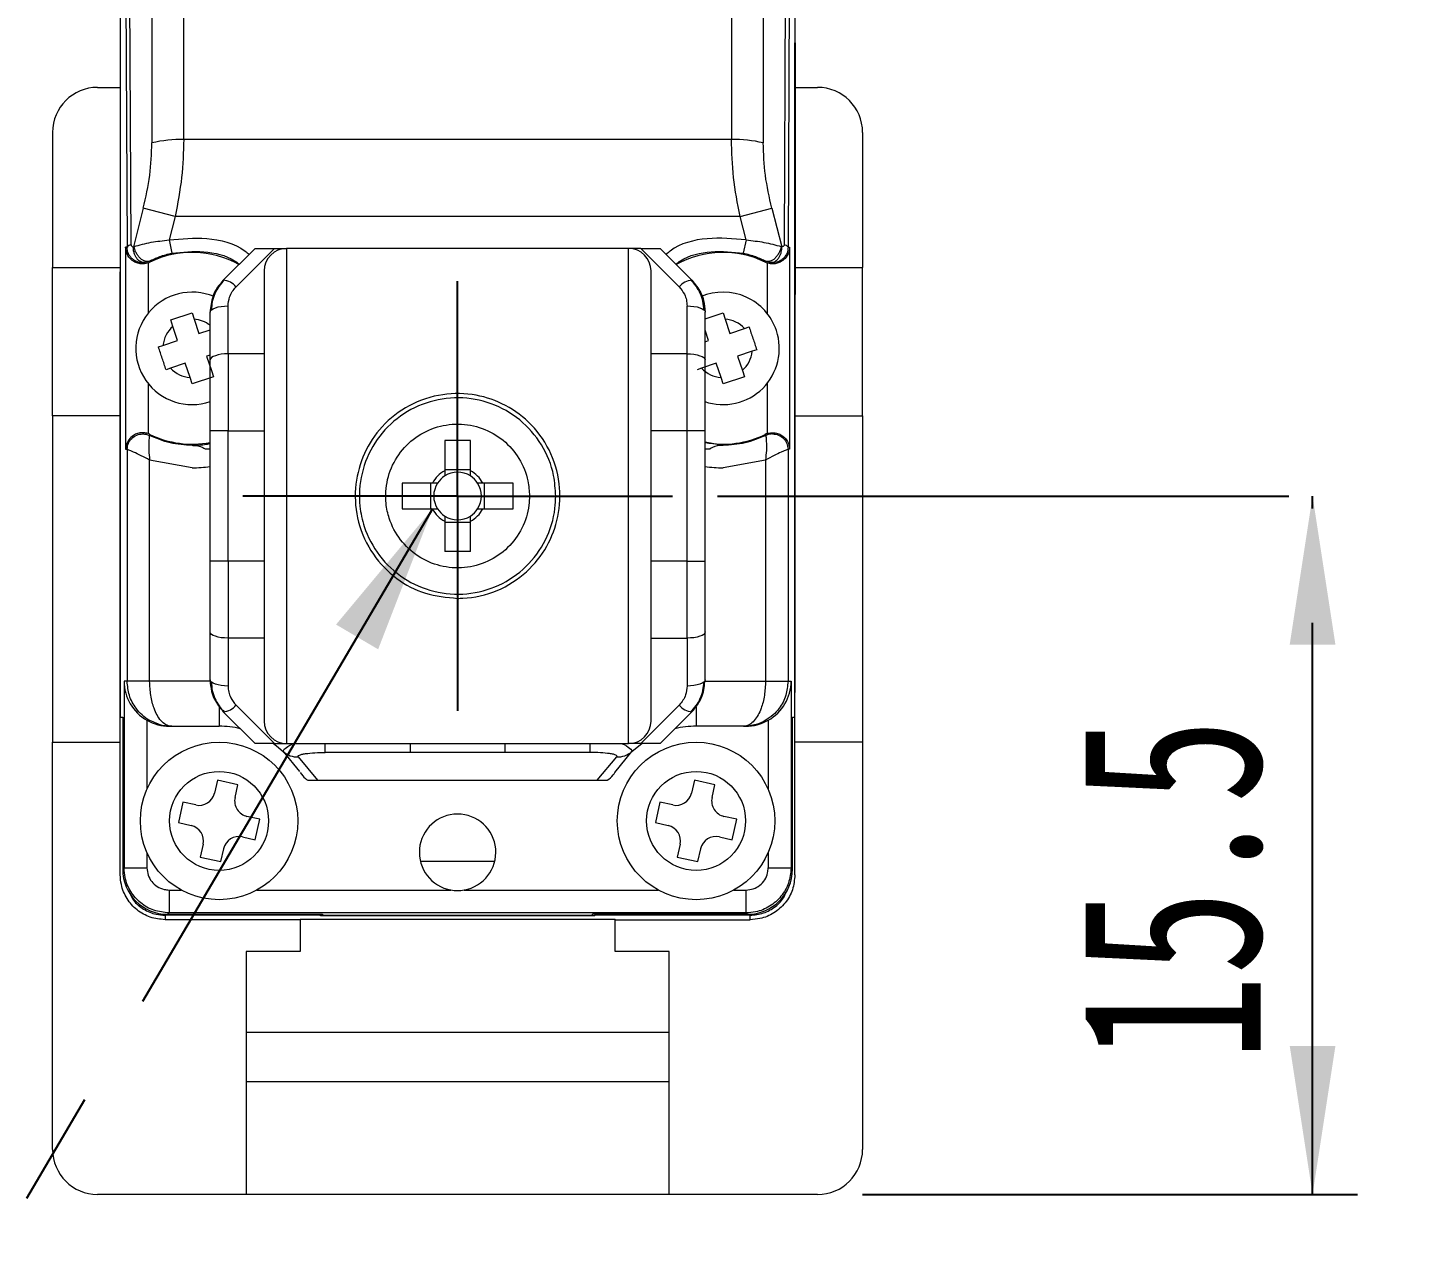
# Paper-space layout '시트2-ENG' of a CAD drawing. Header units: millimetres. Extents: x 5 to 415, y 5 to 292.
# Drawn here: x 29.13 to 60.04, y 166.17 to 193.13 of the extents above; entities that cross this region are included whole.
import ezdxf

# ---------------------------------------------------------------- set-up
doc = ezdxf.new("R2010")
doc.units = ezdxf.units.MM
doc.linetypes.add('CENTERX2', pattern=[20.32, 12.7, -2.54, 2.54, -2.54])
doc.layers.add('CENTER_LINE', color=7, linetype='CENTERX2')
doc.styles.add('SLDTEXTSTYLE0', font='TXT', dxfattribs={"width": 0.7})
doc.dimstyles.new('SLDDIMSTYLE2', dxfattribs={"dimtxt": 4, "dimasz": 3.302, "dimexe": 0, "dimexo": 0.0625, "dimgap": 1, "dimtad": 0, "dimtih": 1, "dimtoh": 1, "dimdec": 1, "dimrnd": 1e-09, "dimzin": 12, "dimdsep": 46, "dimtxsty": 'SLDTEXTSTYLE0', "dimsah": 1, "dimcen": 0, "dimadec": 0, "dimazin": 3, "dimtol": 1, "dimtp": 0.1, "dimtm": 0.1, "dimtfac": 1, "dimtdec": 1, "dimtmove": 0, "dimatfit": 3, "dimfxl": 1, "dimfrac": 2, "dimtolj": 1, "dimarcsym": 0})
doc.dimstyles.new('SLDDIMSTYLE4', dxfattribs={"dimtxt": 4, "dimasz": 3.302, "dimexe": 0, "dimexo": 0.0625, "dimgap": 1, "dimtad": 1, "dimdec": 1, "dimrnd": 1e-09, "dimzin": 12, "dimdsep": 46, "dimtxsty": 'SLDTEXTSTYLE0', "dimsah": 1, "dimcen": 0.09, "dimadec": 0, "dimazin": 3, "dimtfac": 1, "dimtdec": 1, "dimtofl": 0, "dimtmove": 0, "dimatfit": 3, "dimfxl": 1, "dimfrac": 2, "dimtolj": 1, "dimtzin": 12, "dimarcsym": 0})
doc.dimstyles.new('SLDDIMSTYLE7', dxfattribs={"dimtxt": 0.18, "dimasz": 3.302, "dimexe": 0, "dimexo": 0.0625, "dimgap": 0, "dimtad": 0, "dimtih": 1, "dimtoh": 1, "dimdec": 0, "dimrnd": 1e-09, "dimzin": 0, "dimdsep": 46, "dimtxsty": 'Standard', "dimsah": 1, "dimcen": 0.09, "dimadec": 0, "dimazin": 0, "dimtfac": 3.302, "dimtdec": 0, "dimtofl": 0, "dimtmove": 0, "dimatfit": 3, "dimfxl": 1, "dimfrac": 2, "dimtolj": 1, "dimtzin": 0, "dimarcsym": 0})

# ---------------------------------------------------------------- blocks, each defined once
blk = doc.blocks.new('_D_39')
at = {"layer": 'CENTER_LINE'}
for p, q in [((79.331, 223.779), (43.309, 223.779)), ((87.969, 184.436), (79.331, 223.779)), ((88.72, 181.017), (87.969, 184.436)), ((88.72, 181.017), (90.081, 174.815))]:
    blk.add_line(p, q, dxfattribs=at)
for points in [[(87.969, 184.436), (87.757, 187.77), (86.765, 187.552)], [(88.72, 181.017), (88.932, 177.683), (89.924, 177.901)]]:
    blk.add_solid(points, dxfattribs=at)
at = {"layer": 'CENTER_LINE', "attachment_point": 1, "style": 'SLDTEXTSTYLE0'}
for s, insert, char_height in [('%%c', (43.309, 228.935), 4), ('3.5', (47.738, 228.935), 4), ('HOLE', (65.255, 228.935), 4), ('±0.1', (56.199, 227.587), 2.8)]:
    blk.add_mtext(s, dxfattribs=dict(at, insert=insert, char_height=char_height))
blk = doc.blocks.new('_D_57')
at = {"layer": 'CENTER_LINE'}
for p, q in [((44.451, 182.726), (58.676, 182.726)), ((57.676, 167.206), (57.676, 182.726)), ((47.676, 167.206), (58.676, 167.206))]:
    blk.add_line(p, q, dxfattribs=at)
for points in [[(57.676, 182.726), (57.168, 179.424), (58.184, 179.424)], [(57.676, 167.206), (58.184, 170.508), (57.168, 170.508)]]:
    blk.add_solid(points, dxfattribs=at)
at = {"layer": 'CENTER_LINE', "insert": (52.52, 170.172), "char_height": 4, "attachment_point": 1, "rotation": 90, "style": 'SLDTEXTSTYLE0'}
blk.add_mtext('15.5', dxfattribs=at)
blk = doc.blocks.new('SW_CENTERMARKSYMBOL_19')
at = {"layer": 'CENTER_LINE', "color": 0}
for p, q in [((0, 2.5), (0, 4.775)), ((0, 0), (0, 2.5)), ((-2.5, 0), (-4.775, 0)), ((0, 0), (-2.5, 0)), ((0, 0), (0, -2.5)), ((0, 0), (2.5, 0)), ((2.5, 0), (4.775, 0)), ((0, -2.5), (0, -4.775))]:
    blk.add_line(p, q, dxfattribs=at)

psp = doc.layouts.new('시트2-ENG')

# ---------------------------------------------------------------- linework, layer by layer
at = {"color": 7, "linetype": 'Continuous', "lineweight": 18}
for p, q in [((31.176, 198.909), (31.176, 187.809)), ((31.185, 177.809), (31.185, 196.506)), ((31.42, 188.308), (31.382, 196.362)), ((31.883, 196.491), (31.883, 190.572)), ((32.59, 190.648), (32.59, 196.593)), ((44.762, 196.593), (44.762, 190.648)), ((45.469, 196.491), (45.469, 190.572)), ((45.971, 196.362), (45.933, 188.308)), ((31.293, 196.309), (31.332, 188.253)), ((46.059, 196.309), (46.021, 188.253)), ((46.176, 192.796), (46.176, 194.536)), ((46.176, 192.796), (46.171, 192.796)), ((46.171, 177.809), (46.171, 192.796)), ((46.176, 192.796), (46.176, 187.809)), ((30.676, 191.806), (31.176, 191.806)), ((46.176, 191.806), (46.676, 191.806)), ((29.676, 190.806), (29.676, 187.806)), ((47.676, 190.806), (47.676, 187.806)), ((44.762, 190.648), (32.59, 190.648)), ((31.692, 189.123), (31.471, 188.266)), ((32.4, 188.94), (31.692, 189.123)), ((32.4, 188.94), (32.264, 188.415)), ((44.953, 188.94), (32.4, 188.94)), ((44.953, 188.94), (45.66, 189.123)), ((45.089, 188.415), (44.953, 188.94)), ((45.66, 189.123), (45.882, 188.266)), ((32.264, 188.415), (32.326, 188.122)), ((45.089, 188.415), (45.026, 188.122)), ((31.332, 188.253), (31.299, 188.253)), ((31.299, 188.253), (31.299, 183.764)), ((31.471, 188.266), (31.488, 188.269)), ((34.176, 188.226), (33.469, 187.519)), ((33.752, 187.373), (34.605, 188.226)), ((34.176, 188.226), (34.605, 188.226)), ((34.605, 188.226), (34.876, 188.226)), ((34.876, 188.226), (34.876, 177.226)), ((42.476, 188.226), (34.876, 188.226)), ((42.476, 177.226), (42.476, 188.226)), ((42.747, 188.226), (42.476, 188.226)), ((43.6, 187.373), (42.747, 188.226)), ((42.747, 188.226), (43.176, 188.226)), ((43.176, 188.226), (43.883, 187.519)), ((45.882, 188.266), (45.865, 188.269)), ((46.021, 188.253), (46.054, 188.253)), ((46.054, 188.253), (46.054, 183.764)), ((29.676, 184.506), (29.676, 187.806)), ((29.676, 187.806), (31.176, 187.806)), ((31.176, 187.809), (31.185, 187.809)), ((31.176, 187.806), (31.176, 187.206)), ((31.176, 187.806), (31.185, 187.806)), ((31.176, 183.759), (31.176, 187.709)), ((31.176, 187.709), (31.185, 187.709)), ((31.827, 187.945), (31.729, 187.914)), ((31.839, 187.922), (31.827, 187.945)), ((45.525, 187.945), (45.514, 187.922)), ((45.623, 187.914), (45.525, 187.945)), ((46.171, 187.809), (46.176, 187.809)), ((46.171, 187.806), (46.176, 187.806)), ((46.176, 187.709), (46.171, 187.709)), ((46.176, 187.806), (46.176, 187.206)), ((46.176, 187.806), (47.676, 187.806)), ((46.176, 183.759), (46.176, 187.709)), ((47.676, 184.506), (47.676, 187.806)), ((32.301, 186.638), (32.775, 186.797)), ((32.775, 186.797), (32.822, 186.655)), ((33.176, 185.748), (33.176, 186.812)), ((33.576, 185.884), (33.576, 186.949)), ((43.776, 185.884), (43.776, 186.949)), ((44.176, 185.748), (44.176, 186.812)), ((44.176, 186.663), (44.575, 186.797)), ((44.575, 186.797), (44.622, 186.655)), ((32.348, 186.496), (32.301, 186.638)), ((32.454, 186.18), (32.348, 186.496)), ((32.822, 186.655), (32.928, 186.339)), ((44.622, 186.655), (44.728, 186.339)), ((44.728, 186.339), (45.053, 186.448)), ((45.053, 186.448), (45.154, 186.482)), ((32.129, 186.071), (32.454, 186.18)), ((32.928, 186.339), (33.176, 186.422)), ((44.254, 186.18), (44.176, 186.413)), ((44.176, 186.154), (44.254, 186.18)), ((32.029, 186.037), (32.129, 186.071)), ((33.176, 185.859), (33.098, 185.833)), ((33.098, 185.833), (33.204, 185.517)), ((33.576, 185.884), (33.576, 184.174)), ((34.376, 185.884), (33.576, 185.884)), ((43.776, 185.884), (42.976, 185.884)), ((43.776, 184.174), (43.776, 185.884)), ((45.223, 185.942), (44.898, 185.833)), ((44.898, 185.833), (45.004, 185.517)), ((45.324, 185.975), (45.223, 185.942)), ((32.299, 185.565), (32.198, 185.531)), ((32.624, 185.674), (32.299, 185.565)), ((32.73, 185.358), (32.624, 185.674)), ((33.204, 185.517), (33.252, 185.375)), ((44.099, 185.565), (43.998, 185.531)), ((44.424, 185.674), (44.099, 185.565)), ((44.53, 185.358), (44.424, 185.674)), ((45.004, 185.517), (45.052, 185.375)), ((32.778, 185.216), (32.73, 185.358)), ((33.252, 185.375), (32.778, 185.216)), ((44.578, 185.216), (44.53, 185.358)), ((45.052, 185.375), (44.578, 185.216)), ((31.176, 184.506), (29.676, 184.506)), ((29.676, 184.506), (29.676, 177.256)), ((46.176, 184.506), (47.676, 184.506)), ((47.676, 184.506), (47.676, 177.256)), ((31.827, 184.071), (31.839, 184.095)), ((33.576, 184.174), (33.176, 184.174)), ((33.176, 181.278), (33.176, 184.174)), ((33.576, 181.278), (33.576, 184.174)), ((33.576, 184.174), (34.376, 184.174)), ((43.776, 184.174), (42.976, 184.174)), ((44.176, 184.174), (43.776, 184.174)), ((43.776, 181.278), (43.776, 184.174)), ((44.176, 181.278), (44.176, 184.174)), ((45.514, 184.095), (45.525, 184.071)), ((31.176, 178.359), (31.176, 183.759)), ((31.299, 183.764), (31.333, 183.764)), ((31.333, 183.764), (31.333, 178.609)), ((32.792, 183.851), (32.776, 183.851)), ((33.065, 183.776), (33.176, 183.776)), ((38.39, 183.959), (38.39, 183.284)), ((38.962, 183.959), (38.39, 183.959)), ((38.962, 183.284), (38.962, 183.959)), ((44.561, 183.851), (44.176, 183.919)), ((44.176, 183.776), (44.287, 183.776)), ((44.576, 183.851), (44.561, 183.851)), ((46.019, 183.764), (46.019, 178.609)), ((46.054, 183.764), (46.019, 183.764)), ((46.176, 178.359), (46.176, 183.759)), ((32.776, 183.351), (31.833, 183.524)), ((31.833, 178.609), (31.833, 183.524)), ((45.519, 183.524), (44.576, 183.351)), ((45.519, 183.524), (45.519, 178.609)), ((38.39, 183.318), (38.962, 183.318)), ((38.118, 183.012), (37.443, 183.012)), ((37.443, 183.012), (37.443, 182.44)), ((38.084, 182.44), (38.084, 183.012)), ((39.909, 183.012), (39.234, 183.012)), ((39.268, 183.012), (39.268, 182.44)), ((39.909, 182.44), (39.909, 183.012)), ((37.443, 182.44), (38.118, 182.44)), ((39.234, 182.44), (39.909, 182.44)), ((38.39, 182.168), (38.39, 181.494)), ((38.962, 182.134), (38.39, 182.134)), ((38.962, 181.494), (38.962, 182.168)), ((33.576, 181.278), (33.176, 181.278)), ((33.576, 181.278), (33.576, 179.568)), ((34.376, 181.278), (33.576, 181.278)), ((38.962, 181.494), (38.39, 181.494)), ((43.776, 181.278), (42.976, 181.278)), ((43.776, 179.568), (43.776, 181.278)), ((43.776, 181.278), (44.176, 181.278)), ((33.176, 178.64), (33.176, 179.705)), ((44.176, 178.64), (44.176, 179.705)), ((34.376, 179.568), (33.576, 179.568)), ((33.576, 179.568), (33.576, 178.504)), ((42.976, 179.568), (43.776, 179.568)), ((43.776, 179.568), (43.776, 178.504)), ((31.333, 178.609), (31.265, 178.609)), ((31.265, 178.609), (31.265, 174.462)), ((45.519, 178.609), (46.019, 178.609)), ((46.019, 178.609), (46.087, 178.609)), ((46.087, 178.609), (46.087, 174.462)), ((31.176, 178.359), (31.18, 178.359)), ((31.18, 174.308), (31.18, 178.359)), ((46.173, 178.359), (46.176, 178.359)), ((46.173, 174.308), (46.173, 178.359)), ((31.185, 177.809), (31.234, 177.809)), ((31.234, 177.809), (31.234, 174.431)), ((33.469, 177.933), (34.176, 177.226)), ((34.605, 177.226), (33.752, 178.079)), ((43.6, 178.079), (42.747, 177.226)), ((43.176, 177.226), (43.883, 177.933)), ((46.119, 177.809), (46.171, 177.809)), ((46.119, 174.431), (46.119, 177.809)), ((31.774, 177.743), (31.774, 176.21)), ((32.274, 177.609), (32.325, 177.609)), ((32.325, 177.609), (33.376, 177.609)), ((45.028, 177.609), (43.976, 177.609)), ((45.028, 177.609), (45.078, 177.609)), ((45.578, 177.743), (45.578, 176.21)), ((29.676, 168.206), (29.676, 177.256)), ((29.676, 177.256), (31.18, 177.256)), ((34.605, 177.226), (34.176, 177.226)), ((34.605, 177.226), (34.876, 177.226)), ((34.876, 177.226), (42.476, 177.226)), ((37.626, 177.028), (37.626, 177.226)), ((39.726, 177.226), (39.726, 177.028)), ((42.747, 177.226), (42.476, 177.226)), ((43.176, 177.226), (42.747, 177.226)), ((47.676, 177.256), (46.173, 177.256)), ((47.676, 177.256), (47.676, 168.206)), ((34.801, 177.051), (35.164, 176.603)), ((35.573, 176.409), (35.14, 176.928)), ((37.626, 177.028), (35.736, 177.028)), ((39.726, 177.028), (37.626, 177.028)), ((41.616, 177.028), (39.726, 177.028)), ((41.779, 176.409), (42.212, 176.928)), ((42.172, 176.583), (42.551, 177.051)), ((33.338, 176.411), (33.275, 176.126)), ((33.794, 176.31), (33.338, 176.411)), ((33.73, 176.025), (33.794, 176.31)), ((35.573, 176.409), (41.779, 176.409)), ((43.938, 176.411), (43.875, 176.126)), ((44.394, 176.31), (43.938, 176.411)), ((44.33, 176.025), (44.394, 176.31)), ((32.573, 175.924), (32.471, 175.468)), ((32.857, 175.86), (32.573, 175.924)), ((43.173, 175.924), (43.071, 175.468)), ((43.457, 175.86), (43.173, 175.924)), ((32.471, 175.468), (32.756, 175.405)), ((34.281, 175.544), (33.996, 175.608)), ((34.18, 175.089), (34.281, 175.544)), ((43.071, 175.468), (43.356, 175.405)), ((44.881, 175.544), (44.596, 175.608)), ((44.78, 175.089), (44.881, 175.544)), ((33.895, 175.152), (34.18, 175.089)), ((44.495, 175.152), (44.78, 175.089)), ((31.774, 174.802), (31.774, 174.462)), ((33.022, 174.987), (32.959, 174.703)), ((32.959, 174.703), (33.414, 174.601)), ((33.414, 174.601), (33.478, 174.886)), ((43.622, 174.987), (43.559, 174.703)), ((43.559, 174.703), (44.014, 174.601)), ((44.014, 174.601), (44.078, 174.886)), ((45.578, 174.802), (45.578, 174.462)), ((31.265, 174.462), (31.234, 174.431)), ((31.265, 174.462), (31.774, 174.462)), ((39.502, 174.606), (37.851, 174.606)), ((45.578, 174.462), (46.087, 174.462)), ((46.087, 174.462), (46.119, 174.431)), ((32.265, 173.971), (32.536, 173.971)), ((32.265, 173.971), (32.265, 173.463)), ((34.217, 173.971), (38.529, 173.971)), ((38.823, 173.971), (43.136, 173.971)), ((44.817, 173.971), (45.087, 173.971)), ((45.087, 173.463), (45.087, 173.971)), ((32.265, 173.463), (32.234, 173.431)), ((45.087, 173.463), (32.265, 173.463)), ((45.087, 173.463), (45.119, 173.431)), ((35.626, 173.41), (32.176, 173.41)), ((35.176, 173.312), (32.176, 173.312)), ((32.234, 173.431), (35.676, 173.431)), ((35.176, 173.324), (42.176, 173.324)), ((35.176, 173.312), (35.176, 173.324)), ((35.176, 173.312), (35.176, 172.606)), ((35.626, 173.431), (35.626, 173.41)), ((35.626, 173.398), (35.626, 173.41)), ((41.726, 173.398), (35.626, 173.398)), ((35.676, 173.431), (35.676, 173.409)), ((35.676, 173.409), (41.676, 173.409)), ((45.119, 173.431), (41.676, 173.431)), ((41.676, 173.409), (41.676, 173.431)), ((41.726, 173.431), (41.726, 173.41)), ((41.726, 173.398), (41.726, 173.41)), ((45.176, 173.41), (41.726, 173.41)), ((42.176, 173.312), (42.176, 173.324)), ((42.176, 172.606), (42.176, 173.312)), ((42.176, 173.312), (45.176, 173.312)), ((35.176, 172.606), (33.976, 172.606)), ((33.976, 172.606), (33.976, 167.206)), ((43.376, 172.606), (42.176, 172.606)), ((43.376, 167.206), (43.376, 172.606)), ((33.976, 170.809), (43.376, 170.809)), ((43.376, 169.706), (33.976, 169.706)), ((33.976, 167.206), (30.676, 167.206)), ((43.376, 167.206), (33.976, 167.206)), ((46.676, 167.206), (43.376, 167.206))]:
    psp.add_line(p, q, dxfattribs=at)
at = {"color": 8, "linetype": 'Continuous', "lineweight": 18}
for p, q in [((31.798, 187.905), (31.798, 186.785)), ((45.554, 187.905), (45.554, 186.785)), ((45.715, 187.915), (45.623, 187.914)), ((31.798, 185.227), (31.798, 184.112)), ((45.554, 185.227), (45.554, 184.112)), ((33.18, 178.609), (31.833, 178.609)), ((44.17, 178.609), (45.519, 178.609)), ((33.376, 178.053), (33.376, 177.609)), ((43.976, 178.036), (43.976, 177.609)), ((35.736, 177.028), (35.736, 177.226)), ((41.616, 177.226), (41.616, 177.028))]:
    psp.add_line(p, q, dxfattribs=at)
at = {"color": 7, "linetype": 'Continuous', "lineweight": 18, "flags": 128}
for points in [[(33.176, 186.812), (33.184, 186.839), (33.207, 186.864), (33.244, 186.888), (33.293, 186.909), (33.354, 186.926), (33.423, 186.938), (33.498, 186.946), (33.576, 186.949)], [(43.776, 186.949), (43.854, 186.946), (43.929, 186.938), (43.998, 186.926), (44.059, 186.909), (44.109, 186.888), (44.146, 186.864), (44.169, 186.839), (44.176, 186.812)], [(33.576, 185.884), (33.498, 185.882), (33.423, 185.874), (33.354, 185.861), (33.293, 185.844), (33.244, 185.824), (33.207, 185.8), (33.184, 185.774), (33.176, 185.748)], [(43.776, 185.884), (43.854, 185.882), (43.929, 185.874), (43.998, 185.861), (44.059, 185.844), (44.109, 185.824), (44.146, 185.8), (44.169, 185.774), (44.176, 185.748)], [(33.576, 179.568), (33.498, 179.571), (33.423, 179.578), (33.354, 179.591), (33.293, 179.608), (33.244, 179.629), (33.207, 179.652), (33.184, 179.678), (33.176, 179.705)], [(44.176, 179.705), (44.169, 179.678), (44.146, 179.652), (44.109, 179.629), (44.059, 179.608), (43.998, 179.591), (43.929, 179.578), (43.854, 179.571), (43.776, 179.568)], [(33.576, 178.504), (33.498, 178.506), (33.423, 178.514), (33.354, 178.527), (33.293, 178.544), (33.244, 178.564), (33.207, 178.588), (33.184, 178.614), (33.176, 178.64)], [(44.176, 178.64), (44.169, 178.614), (44.146, 178.588), (44.109, 178.564), (44.059, 178.544), (43.998, 178.527), (43.929, 178.514), (43.854, 178.506), (43.776, 178.504)], [(34.584, 177.226), (34.651, 177.177), (34.801, 177.051)], [(42.551, 177.051), (42.701, 177.177), (42.768, 177.226)]]:
    psp.add_lwpolyline(points, dxfattribs=at)
at = {"color": 7, "linetype": 'Continuous', "lineweight": 18}
for centre, radius in [((33.376, 175.506), 1.75), ((43.976, 175.506), 1.75), ((33.376, 175.506), 1.1), ((43.976, 175.506), 1.1)]:
    psp.add_circle(centre, radius, dxfattribs=at)
for centre, radius, start, end in [((30.676, 190.806), 1, 90, 180), ((46.676, 190.806), 1, 0, 90), ((32.55, 187.688), 2.96, 89.2196, 103.0186), ((44.802, 187.688), 2.96, 76.9814, 90.7804), ((31.425, 188.202), 0.106, 92.8684, 151.1559), ((45.927, 188.202), 0.106, 28.8451, 87.1312), ((32.776, 186.009), 2.131, 60.7445, 116.1039), ((34.876, 187.726), 0.5, 90, 180), ((42.476, 187.726), 0.5, 0, 90), ((44.576, 186.009), 2.131, 63.8961, 119.2555), ((31.676, 188.253), 0.369, 289.3449, 296.1039), ((45.676, 188.253), 0.369, 243.8961, 250.6551), ((33.463, 187.161), 0.358, 36.2952, 89.0893), ((43.889, 187.161), 0.358, 90.9107, 143.7048), ((32.776, 186.006), 1.25, 67.0509, 288.8349), ((44.576, 186.006), 1.25, 18.5391, 112.9931), ((32.776, 186.006), 0.65, 131.159, 174.2859), ((44.576, 186.006), 0.65, 42.7923, 85.9192), ((44.576, 186.006), 1.25, 250.9646, 18.5391), ((44.576, 186.006), 0.65, 311.159, 354.2859), ((32.776, 186.006), 0.65, 222.7923, 265.9192), ((44.576, 186.006), 0.65, 222.7923, 265.9192), ((31.676, 183.764), 0.369, 63.8961, 70.6551), ((32.776, 186.009), 2.131, 243.8961, 280.8193), ((44.576, 186.009), 2.131, 259.1807, 296.1039), ((45.676, 183.764), 0.369, 109.3449, 116.1039), ((38.676, 182.726), 0.627, 117.1428, 152.8572), ((38.676, 182.726), 0.53, 122.6646, 147.3354), ((38.676, 182.726), 0.53, 57.3354, 122.6646), ((38.676, 182.726), 0.627, 27.1428, 62.8572), ((38.676, 182.726), 0.53, 32.6646, 57.3354), ((38.676, 182.726), 0.53, 147.3354, 212.6646), ((38.676, 182.726), 0.53, 327.3354, 32.6646), ((38.676, 182.726), 0.627, 207.1428, 242.8572), ((38.676, 182.726), 0.53, 212.6646, 237.3354), ((38.676, 182.726), 0.627, 297.1428, 332.8572), ((38.676, 182.726), 0.53, 302.6646, 327.3354), ((38.676, 182.726), 0.53, 237.3354, 302.6646), ((33.463, 178.291), 0.358, 270.9108, 323.7048), ((43.889, 178.291), 0.358, 216.2952, 269.0893), ((33.376, 175.509), 2.1, 77.0308, 90), ((34.876, 177.726), 0.5, 180, 270), ((42.476, 177.726), 0.5, 270, 0), ((43.976, 175.509), 2.1, 90, 102.9692), ((35.119, 177.397), 0.47, 227.4768, 272.6664), ((42.234, 177.397), 0.47, 267.3336, 312.5232), ((32.933, 176.202), 0.35, 257.4821, 347.4821), ((34.072, 175.949), 0.35, 167.4821, 257.4821), ((43.533, 176.202), 0.35, 257.4821, 347.4821), ((44.672, 175.949), 0.35, 167.4821, 257.4821), ((38.676, 174.809), 0.85, 279.9708, 260.0292), ((32.68, 175.063), 0.35, 347.4821, 77.4821), ((43.28, 175.063), 0.35, 347.4821, 77.4821), ((33.819, 174.81), 0.35, 77.4821, 167.4821), ((44.419, 174.81), 0.35, 77.4821, 167.4821), ((38.676, 174.809), 0.85, 260.0292, 279.9708), ((30.676, 168.206), 1, 180, 270), ((46.676, 168.206), 1, 270, 0)]:
    psp.add_arc(centre, radius, start, end, dxfattribs=at)
at = {"color": 8, "linetype": 'Continuous', "lineweight": 18}
for centre, radius, start, end in [((32.776, 186.006), 0.65, 52.0201, 85.9192), ((32.776, 186.009), 2.657, 270, 278.658), ((44.576, 186.009), 2.657, 261.342, 270)]:
    psp.add_arc(centre, radius, start, end, dxfattribs=at)
at = {"color": 7, "linetype": 'Continuous', "lineweight": 18}
for centre, major_axis, ratio, start_param, end_param in [((32.283, 178.609), (1.018, 0), 0.982697, 3.141593, 4.188702), ((45.07, 178.609), (1.018, 0), 0.982697, 5.236076, 6.283185), ((32.274, 178.609), (-1, 0), 0.999848, 1.04711, 1.570796), ((45.078, 178.609), (-1, 0), 0.999848, 1.570796, 2.094483), ((32.234, 174.431), (0.707, 0.707), 0.999695, 2.356347, 3.926839), ((45.118, 174.431), (0.707, -0.707), 0.999695, 5.497939, 7.068431)]:
    psp.add_ellipse(centre, major_axis=major_axis, ratio=ratio, start_param=start_param, end_param=end_param, dxfattribs=at)
for points, knots in [([(31.692, 189.123), (31.748, 189.366), (31.858, 189.85), (31.875, 190.333), (31.883, 190.572)], [0, 0, 0, 0, 0.5041542, 1, 1, 1, 1]), ([(32.59, 190.648), (32.582, 190.367), (32.566, 189.8), (32.455, 189.228), (32.4, 188.94)], [0, 0, 0, 0, 0.495576, 1, 1, 1, 1]), ([(44.953, 188.94), (44.897, 189.228), (44.787, 189.8), (44.77, 190.367), (44.762, 190.648)], [0, 0, 0, 0, 0.504417, 1, 1, 1, 1]), ([(45.66, 189.123), (45.604, 189.366), (45.494, 189.85), (45.477, 190.333), (45.469, 190.572)], [0, 0, 0, 0, 0.504153, 1, 1, 1, 1]), ([(31.42, 188.308), (31.42, 188.305), (31.421, 188.298), (31.425, 188.286), (31.435, 188.274), (31.452, 188.264), (31.464, 188.265), (31.471, 188.266)], [0, 0, 0, 0, 0.105787, 0.213994, 0.459109, 0.727072, 1, 1, 1, 1]), ([(31.488, 188.269), (31.609, 188.303), (31.839, 188.368), (32.128, 188.4), (32.264, 188.415)], [0, 0, 0, 0, 0.5298078, 1, 1, 1, 1]), ([(45.089, 188.415), (45.225, 188.4), (45.514, 188.368), (45.743, 188.303), (45.865, 188.269)], [0, 0, 0, 0, 0.470945, 1, 1, 1, 1]), ([(45.933, 188.308), (45.932, 188.305), (45.932, 188.298), (45.927, 188.285), (45.917, 188.274), (45.901, 188.265), (45.888, 188.265), (45.882, 188.266)], [0, 0, 0, 0, 0.107272, 0.216266, 0.463262, 0.73307, 1, 1, 1, 1]), ([(31.798, 187.905), (31.764, 187.896), (31.696, 187.879), (31.593, 187.889), (31.487, 187.927), (31.379, 188.011), (31.314, 188.128), (31.299, 188.216), (31.299, 188.253), (31.299, 188.253)], [0, 0, 0, 0, 0.1177634, 0.2353944, 0.3574371, 0.5477834, 0.8125842, 0.9949669, 1, 1, 1, 1]), ([(31.637, 187.914), (31.618, 187.916), (31.575, 187.922), (31.511, 187.949), (31.45, 187.991), (31.399, 188.046), (31.361, 188.109), (31.336, 188.18), (31.333, 188.229), (31.332, 188.253)], [0, 0, 0, 0, 0.112981, 0.262282, 0.411767, 0.559704, 0.706999, 0.853737, 1, 1, 1, 1]), ([(31.729, 187.914), (31.714, 187.914), (31.684, 187.912), (31.635, 187.928), (31.587, 187.96), (31.543, 188.008), (31.508, 188.068), (31.484, 188.135), (31.471, 188.202), (31.471, 188.245), (31.471, 188.266)], [0, 0, 0, 0, 0.113183, 0.235918, 0.365964, 0.5, 0.634036, 0.764082, 0.886817, 1, 1, 1, 1]), ([(31.827, 187.945), (31.814, 187.941), (31.786, 187.932), (31.736, 187.938), (31.679, 187.962), (31.622, 188.006), (31.57, 188.066), (31.529, 188.134), (31.501, 188.204), (31.492, 188.248), (31.488, 188.269)], [0, 0, 0, 0, 0.110626, 0.23271, 0.363836, 0.5, 0.636164, 0.76729, 0.889374, 1, 1, 1, 1]), ([(31.827, 187.945), (31.9, 187.98), (32.009, 188.031), (32.187, 188.089), (32.281, 188.111), (32.326, 188.122)], [0, 0, 0, 0, 0.50598, 0.757681, 1, 1, 1, 1]), ([(32.326, 188.122), (32.562, 188.146), (33.034, 188.193), (33.567, 188.07), (33.792, 187.902), (33.827, 187.877)], [0, 0, 0, 0, 0.458726, 0.917452, 1, 1, 1, 1]), ([(43.526, 187.877), (43.56, 187.902), (43.785, 188.07), (44.318, 188.193), (44.79, 188.146), (45.026, 188.122)], [0, 0, 0, 0, 0.0825429, 0.5412716, 1, 1, 1, 1]), ([(45.026, 188.122), (45.072, 188.111), (45.165, 188.089), (45.344, 188.031), (45.453, 187.98), (45.525, 187.945)], [0, 0, 0, 0, 0.242384, 0.494157, 1, 1, 1, 1]), ([(45.865, 188.269), (45.861, 188.248), (45.852, 188.204), (45.823, 188.134), (45.782, 188.066), (45.731, 188.006), (45.673, 187.962), (45.617, 187.938), (45.566, 187.932), (45.538, 187.941), (45.525, 187.945)], [0, 0, 0, 0, 0.1106259, 0.2327098, 0.3638361, 0.5, 0.636164, 0.7672902, 0.8893741, 1, 1, 1, 1]), ([(46.054, 188.253), (46.054, 188.253), (46.053, 188.216), (46.038, 188.128), (45.973, 188.011), (45.865, 187.927), (45.759, 187.889), (45.656, 187.879), (45.588, 187.896), (45.554, 187.905)], [0, 0, 0, 0, 0.0050336, 0.1874162, 0.4522169, 0.6425631, 0.7646057, 0.8822367, 1, 1, 1, 1]), ([(45.623, 187.914), (45.639, 187.914), (45.671, 187.912), (45.72, 187.93), (45.769, 187.963), (45.813, 188.013), (45.847, 188.074), (45.87, 188.139), (45.882, 188.204), (45.882, 188.246), (45.882, 188.266)], [0, 0, 0, 0, 0.118146, 0.244995, 0.37775, 0.512674, 0.645653, 0.772913, 0.891593, 1, 1, 1, 1]), ([(46.021, 188.253), (46.016, 188.211), (46.009, 188.145), (45.966, 188.064), (45.921, 188.009), (45.863, 187.961), (45.8, 187.932), (45.748, 187.914), (45.721, 187.915), (45.715, 187.915)], [0, 0, 0, 0, 0.250741, 0.392098, 0.543794, 0.673085, 0.840849, 0.962016, 1, 1, 1, 1]), ([(34.376, 187.726), (34.376, 187.709), (34.376, 187.676), (34.376, 187.394), (34.376, 186.937), (34.376, 186.287), (34.376, 185.487), (34.376, 184.599), (34.376, 183.669), (34.376, 182.726), (34.376, 181.783), (34.376, 180.853), (34.376, 179.965), (34.376, 179.166), (34.376, 178.515), (34.376, 178.059), (34.376, 177.777), (34.376, 177.743), (34.376, 177.726)], [0, 0, 0, 0, 0.060031, 0.120011, 0.184323, 0.25, 0.315677, 0.379989, 0.440012, 0.5, 0.560023, 0.620011, 0.684324, 0.750001, 0.815678, 0.87999, 0.939986, 1, 1, 1, 1]), ([(42.976, 177.726), (42.976, 177.743), (42.976, 177.777), (42.976, 178.059), (42.976, 178.515), (42.976, 179.166), (42.976, 179.834), (42.976, 180.422), (42.976, 181.015), (42.976, 181.784), (42.976, 182.726), (42.976, 183.669), (42.976, 184.599), (42.976, 185.487), (42.976, 186.287), (42.976, 186.83), (42.976, 187.174), (42.976, 187.442), (42.976, 187.676), (42.976, 187.71), (42.976, 187.726)], [0, 0, 0, 0, 0.060004, 0.11999, 0.184292, 0.249958, 0.315624, 0.3478, 0.380008, 0.439987, 0.5, 0.559978, 0.619991, 0.684293, 0.749959, 0.815625, 0.8478, 0.880009, 0.939979, 1, 1, 1, 1]), ([(33.469, 187.519), (33.425, 187.469), (33.331, 187.363), (33.209, 187.126), (33.189, 186.931), (33.176, 186.812)], [0, 0, 0, 0, 0.252769, 0.542585, 1, 1, 1, 1]), ([(33.494, 187.528), (33.451, 187.481), (33.366, 187.388), (33.277, 187.223), (33.218, 187.046), (33.209, 186.923), (33.204, 186.862)], [0, 0, 0, 0, 0.250708, 0.500625, 0.750193, 1, 1, 1, 1]), ([(33.576, 186.949), (33.583, 187.015), (33.593, 187.126), (33.662, 187.27), (33.722, 187.339), (33.752, 187.373)], [0, 0, 0, 0, 0.428724, 0.713281, 1, 1, 1, 1]), ([(43.6, 187.373), (43.644, 187.32), (43.716, 187.232), (43.767, 187.082), (43.773, 186.993), (43.776, 186.949)], [0, 0, 0, 0, 0.427559, 0.711619, 1, 1, 1, 1]), ([(44.149, 186.862), (44.144, 186.924), (44.134, 187.047), (44.074, 187.225), (43.984, 187.391), (43.898, 187.484), (43.855, 187.531)], [0, 0, 0, 0, 0.249949, 0.499558, 0.749438, 1, 1, 1, 1]), ([(43.883, 187.519), (43.955, 187.431), (44.067, 187.295), (44.158, 187.047), (44.17, 186.899), (44.176, 186.812)], [0, 0, 0, 0, 0.430059, 0.666913, 1, 1, 1, 1]), ([(38.676, 180.451), (38.433, 180.474), (37.947, 180.52), (37.292, 180.874), (36.765, 181.413), (36.437, 182.121), (36.367, 182.888), (36.539, 183.608), (36.92, 184.234), (37.499, 184.724), (38.227, 185.002), (38.991, 185.019), (39.689, 184.804), (40.291, 184.386), (40.747, 183.772), (40.975, 183.024), (40.944, 182.267), (40.685, 181.581), (40.223, 181.002), (39.575, 180.588), (39.015, 180.457), (38.715, 180.452), (38.676, 180.451)], [0, 0, 0, 0, 0.050491, 0.100871, 0.15405, 0.209456, 0.26199, 0.311394, 0.361578, 0.415262, 0.470613, 0.522384, 0.570946, 0.621578, 0.676246, 0.730977, 0.781926, 0.831142, 0.882596, 0.937489, 0.991929, 1, 1, 1, 1]), ([(40.858, 182.726), (40.854, 182.634), (40.841, 182.298), (40.663, 181.731), (40.223, 181.129), (39.607, 180.707), (38.886, 180.513), (38.141, 180.568), (37.457, 180.867), (36.91, 181.375), (36.606, 181.954), (36.471, 182.585), (36.512, 183.238), (36.804, 183.925), (37.306, 184.477), (37.963, 184.832), (38.7, 184.949), (39.435, 184.816), (40.084, 184.447), (40.572, 183.885), (40.823, 183.277), (40.848, 182.879), (40.858, 182.726)], [0, 0, 0, 0, 0.0202619, 0.073941, 0.1276201, 0.1812991, 0.2349782, 0.2886573, 0.3423364, 0.3960155, 0.4496945, 0.4832914, 0.5369705, 0.5906496, 0.6443286, 0.6980077, 0.7516868, 0.8053659, 0.859045, 0.912724, 0.9664031, 1, 1, 1, 1]), ([(40.274, 182.726), (40.267, 182.838), (40.249, 183.129), (40.064, 183.575), (39.707, 183.987), (39.232, 184.257), (38.694, 184.354), (38.154, 184.268), (37.673, 184.009), (37.305, 183.604), (37.092, 183.101), (37.062, 182.623), (37.16, 182.161), (37.383, 181.737), (37.784, 181.365), (38.285, 181.146), (38.83, 181.105), (39.358, 181.247), (39.809, 181.556), (40.131, 181.997), (40.262, 182.412), (40.271, 182.659), (40.274, 182.726)], [0, 0, 0, 0, 0.033597, 0.087276, 0.140955, 0.194634, 0.248313, 0.301992, 0.355671, 0.40935, 0.46303, 0.516709, 0.550305, 0.603985, 0.657664, 0.711343, 0.765022, 0.818701, 0.87238, 0.926059, 0.979738, 1, 1, 1, 1]), ([(31.798, 184.112), (31.765, 184.121), (31.724, 184.132), (31.644, 184.134), (31.561, 184.121), (31.451, 184.067), (31.348, 183.965), (31.306, 183.854), (31.299, 183.781), (31.299, 183.764), (31.299, 183.764)], [0, 0, 0, 0, 0.11544, 0.141145, 0.277216, 0.412411, 0.624676, 0.915152, 0.994966, 1, 1, 1, 1]), ([(31.333, 183.764), (31.339, 183.808), (31.349, 183.898), (31.428, 184.012), (31.541, 184.091), (31.631, 184.101), (31.676, 184.106)], [0, 0, 0, 0, 0.25, 0.5, 0.75, 1, 1, 1, 1]), ([(31.676, 184.106), (31.702, 184.105), (31.755, 184.102), (31.803, 184.081), (31.827, 184.071)], [0, 0, 0, 0, 0.5, 1, 1, 1, 1]), ([(31.827, 184.071), (31.827, 184.069), (31.826, 184.063), (31.822, 184.028), (31.817, 183.973), (31.813, 183.88), (31.811, 183.73), (31.826, 183.596), (31.833, 183.524)], [0, 0, 0, 0, 0.12306, 0.248493, 0.377059, 0.509618, 0.734984, 1, 1, 1, 1]), ([(32.776, 183.851), (32.612, 183.861), (32.283, 183.88), (31.979, 184.007), (31.827, 184.071)], [0, 0, 0, 0, 0.5, 1, 1, 1, 1]), ([(45.525, 184.071), (45.373, 184.007), (45.07, 183.88), (44.741, 183.861), (44.576, 183.851)], [0, 0, 0, 0, 0.5, 1, 1, 1, 1]), ([(45.525, 184.071), (45.526, 184.069), (45.527, 184.063), (45.53, 184.028), (45.535, 183.973), (45.54, 183.88), (45.541, 183.729), (45.526, 183.596), (45.519, 183.524)], [0, 0, 0, 0, 0.123087, 0.248535, 0.377103, 0.509653, 0.735072, 1, 1, 1, 1]), ([(45.676, 184.106), (45.649, 184.105), (45.597, 184.101), (45.548, 184.081), (45.525, 184.071)], [0, 0, 0, 0, 0.5236995, 1, 1, 1, 1]), ([(45.554, 184.112), (45.587, 184.121), (45.628, 184.132), (45.708, 184.134), (45.791, 184.121), (45.902, 184.067), (46.004, 183.965), (46.047, 183.854), (46.053, 183.781), (46.054, 183.764), (46.054, 183.764)], [0, 0, 0, 0, 0.1154404, 0.1411445, 0.2772158, 0.4124111, 0.624676, 0.915152, 0.9949658, 1, 1, 1, 1]), ([(45.676, 184.106), (45.721, 184.101), (45.811, 184.091), (45.924, 184.012), (46.003, 183.898), (46.014, 183.808), (46.019, 183.764)], [0, 0, 0, 0, 0.25, 0.5, 0.75, 1, 1, 1, 1]), ([(31.833, 183.524), (31.771, 183.558), (31.643, 183.626), (31.475, 183.704), (31.38, 183.745), (31.341, 183.761), (31.336, 183.763), (31.333, 183.764)], [0, 0, 0, 0, 0.260217, 0.529104, 0.765257, 0.882426, 1, 1, 1, 1]), ([(33.176, 183.889), (33.148, 183.882), (33.019, 183.85), (32.891, 183.851), (32.792, 183.851)], [0, 0, 0, 0, 0.219061, 1, 1, 1, 1]), ([(32.792, 183.851), (32.869, 183.845), (32.965, 183.837), (33.049, 183.786), (33.065, 183.776)], [0, 0, 0, 0, 0.804502, 1, 1, 1, 1]), ([(44.561, 183.851), (44.484, 183.845), (44.388, 183.837), (44.304, 183.786), (44.287, 183.776)], [0, 0, 0, 0, 0.804617, 1, 1, 1, 1]), ([(46.019, 183.764), (46.017, 183.763), (46.012, 183.761), (45.98, 183.748), (45.932, 183.728), (45.849, 183.69), (45.709, 183.625), (45.584, 183.559), (45.519, 183.524)], [0, 0, 0, 0, 0.119498, 0.23974, 0.361536, 0.485663, 0.730817, 1, 1, 1, 1]), ([(38.39, 183.284), (38.39, 183.253), (38.39, 183.217), (38.39, 183.178), (38.39, 183.172)], [0, 0, 0, 0, 0.8421989, 1, 1, 1, 1]), ([(38.962, 183.172), (38.962, 183.199), (38.962, 183.237), (38.962, 183.274), (38.962, 183.284)], [0, 0, 0, 0, 0.711887, 1, 1, 1, 1]), ([(38.23, 183.012), (38.203, 183.012), (38.165, 183.012), (38.129, 183.012), (38.118, 183.012)], [0, 0, 0, 0, 0.711887, 1, 1, 1, 1]), ([(39.234, 183.012), (39.203, 183.012), (39.167, 183.012), (39.128, 183.012), (39.122, 183.012)], [0, 0, 0, 0, 0.842199, 1, 1, 1, 1]), ([(38.118, 182.44), (38.149, 182.44), (38.186, 182.44), (38.224, 182.44), (38.23, 182.44)], [0, 0, 0, 0, 0.842199, 1, 1, 1, 1]), ([(39.122, 182.44), (39.149, 182.44), (39.187, 182.44), (39.224, 182.44), (39.234, 182.44)], [0, 0, 0, 0, 0.711887, 1, 1, 1, 1]), ([(38.39, 182.28), (38.39, 182.253), (38.39, 182.215), (38.39, 182.179), (38.39, 182.168)], [0, 0, 0, 0, 0.7118873, 1, 1, 1, 1]), ([(38.962, 182.168), (38.962, 182.199), (38.962, 182.236), (38.962, 182.274), (38.962, 182.28)], [0, 0, 0, 0, 0.8421989, 1, 1, 1, 1]), ([(32.325, 177.609), (32.278, 177.616), (32.195, 177.63), (32.085, 177.727), (31.998, 177.851), (31.916, 178.033), (31.849, 178.286), (31.838, 178.503), (31.833, 178.609)], [0, 0, 0, 0, 0.1913886, 0.3396526, 0.4809365, 0.608398, 0.8098668, 1, 1, 1, 1]), ([(33.176, 178.64), (33.183, 178.554), (33.194, 178.405), (33.285, 178.158), (33.397, 178.021), (33.469, 177.933)], [0, 0, 0, 0, 0.333087, 0.56994, 1, 1, 1, 1]), ([(33.204, 178.591), (33.209, 178.529), (33.218, 178.405), (33.278, 178.228), (33.368, 178.061), (33.454, 177.968), (33.497, 177.922)], [0, 0, 0, 0, 0.249949, 0.499558, 0.749438, 1, 1, 1, 1]), ([(33.576, 178.504), (33.579, 178.459), (33.585, 178.37), (33.637, 178.22), (33.709, 178.132), (33.752, 178.079)], [0, 0, 0, 0, 0.288381, 0.572441, 1, 1, 1, 1]), ([(43.776, 178.504), (43.77, 178.437), (43.759, 178.326), (43.69, 178.182), (43.631, 178.114), (43.6, 178.079)], [0, 0, 0, 0, 0.428724, 0.713281, 1, 1, 1, 1]), ([(43.858, 177.925), (43.901, 177.971), (43.986, 178.064), (44.075, 178.23), (44.134, 178.406), (44.144, 178.529), (44.149, 178.591)], [0, 0, 0, 0, 0.2507079, 0.5006253, 0.7501925, 1, 1, 1, 1]), ([(43.883, 177.933), (43.927, 177.983), (44.022, 178.09), (44.144, 178.326), (44.164, 178.521), (44.176, 178.64)], [0, 0, 0, 0, 0.2527687, 0.5425846, 1, 1, 1, 1]), ([(45.519, 178.609), (45.514, 178.503), (45.504, 178.286), (45.436, 178.033), (45.354, 177.851), (45.268, 177.728), (45.158, 177.63), (45.075, 177.616), (45.028, 177.609)], [0, 0, 0, 0, 0.190183, 0.391587, 0.518897, 0.659859, 0.807345, 1, 1, 1, 1]), ([(46.019, 178.609), (46.009, 178.503), (45.989, 178.286), (45.852, 178.033), (45.687, 177.851), (45.513, 177.728), (45.29, 177.63), (45.123, 177.616), (45.028, 177.609)], [0, 0, 0, 0, 0.190182, 0.391587, 0.518814, 0.659859, 0.807214, 1, 1, 1, 1]), ([(32.325, 177.609), (32.229, 177.613), (32.11, 177.618), (32, 177.668), (31.978, 177.678)], [0, 0, 0, 0, 0.797018, 1, 1, 1, 1]), ([(35.14, 176.928), (35.136, 176.935), (35.126, 176.949), (35.156, 176.969), (35.213, 176.987), (35.324, 177.007), (35.502, 177.024), (35.658, 177.027), (35.736, 177.028)], [0, 0, 0, 0, 0.119629, 0.235882, 0.354499, 0.47966, 0.73658, 1, 1, 1, 1]), ([(42.212, 176.928), (42.217, 176.935), (42.226, 176.949), (42.197, 176.969), (42.14, 176.987), (42.029, 177.007), (41.85, 177.024), (41.695, 177.027), (41.616, 177.028)], [0, 0, 0, 0, 0.118245, 0.235831, 0.351657, 0.479645, 0.73658, 1, 1, 1, 1]), ([(35.181, 176.583), (35.215, 176.534), (35.263, 176.467), (35.331, 176.421), (35.349, 176.409)], [0, 0, 0, 0, 0.721928, 1, 1, 1, 1]), ([(42.003, 176.409), (42.05, 176.445), (42.115, 176.495), (42.159, 176.564), (42.172, 176.583)], [0, 0, 0, 0, 0.721901, 1, 1, 1, 1]), ([(35.349, 176.409), (35.36, 176.409), (35.38, 176.409), (35.421, 176.409), (35.466, 176.409), (35.507, 176.409), (35.541, 176.409), (35.564, 176.409), (35.573, 176.409)], [0, 0, 0, 0, 0.3029037, 0.5867997, 0.7634785, 0.8634657, 0.9406831, 1, 1, 1, 1]), ([(41.779, 176.409), (41.792, 176.409), (41.819, 176.409), (41.861, 176.409), (41.925, 176.409), (41.97, 176.409), (41.993, 176.409), (42.003, 176.409)], [0, 0, 0, 0, 0.081806, 0.163008, 0.304881, 0.721802, 1, 1, 1, 1]), ([(32.265, 173.463), (32.15, 173.474), (31.922, 173.497), (31.622, 173.673), (31.398, 173.929), (31.281, 174.208), (31.27, 174.391), (31.265, 174.462)], [0, 0, 0, 0, 0.219954, 0.43457, 0.649243, 0.863978, 1, 1, 1, 1]), ([(31.774, 174.462), (31.779, 174.408), (31.79, 174.299), (31.873, 174.152), (31.997, 174.04), (32.136, 173.98), (32.228, 173.974), (32.265, 173.971)], [0, 0, 0, 0, 0.2121897, 0.4239717, 0.641513, 0.8550561, 1, 1, 1, 1]), ([(45.087, 173.971), (45.142, 173.977), (45.251, 173.987), (45.398, 174.071), (45.509, 174.194), (45.57, 174.333), (45.576, 174.425), (45.578, 174.462)], [0, 0, 0, 0, 0.212202, 0.423999, 0.641521, 0.855071, 1, 1, 1, 1]), ([(46.087, 174.462), (46.076, 174.347), (46.053, 174.12), (45.876, 173.819), (45.621, 173.595), (45.341, 173.479), (45.158, 173.467), (45.087, 173.463)], [0, 0, 0, 0, 0.219897, 0.434512, 0.649185, 0.86392, 1, 1, 1, 1]), ([(32.176, 173.312), (32.064, 173.323), (31.84, 173.345), (31.542, 173.517), (31.316, 173.77), (31.197, 174.05), (31.185, 174.235), (31.18, 174.308)], [0, 0, 0, 0, 0.214704, 0.429408, 0.644093, 0.85877, 1, 1, 1, 1]), ([(46.173, 174.308), (46.162, 174.196), (46.139, 173.972), (45.968, 173.674), (45.715, 173.449), (45.435, 173.329), (45.25, 173.317), (45.176, 173.312)], [0, 0, 0, 0, 0.2147035, 0.4294078, 0.6440927, 0.8587702, 1, 1, 1, 1]), ([(31.379, 173.92), (31.407, 173.86), (31.48, 173.709), (31.693, 173.534), (31.943, 173.425), (32.11, 173.414), (32.176, 173.41)], [0, 0, 0, 0, 0.198048, 0.49978, 0.801501, 1, 1, 1, 1]), ([(45.176, 173.41), (45.278, 173.42), (45.48, 173.439), (45.744, 173.596), (45.917, 173.766), (45.964, 173.891), (45.975, 173.921)], [0, 0, 0, 0, 0.301284, 0.602569, 0.903829, 1, 1, 1, 1]), ([(32.176, 173.41), (32.178, 173.392), (32.18, 173.359), (32.177, 173.327), (32.176, 173.312)], [0, 0, 0, 0, 0.560004, 1, 1, 1, 1]), ([(45.176, 173.312), (45.178, 173.33), (45.181, 173.363), (45.178, 173.396), (45.176, 173.41)], [0, 0, 0, 0, 0.560005, 1, 1, 1, 1])]:
    psp.add_open_spline(points, degree=3, knots=knots, dxfattribs=at)
at = {"color": 8, "linetype": 'Continuous', "lineweight": 18}
for points, knots in [([(32.264, 188.415), (32.541, 188.442), (33.114, 188.497), (33.756, 188.338), (34.015, 188.12), (34.045, 188.095)], [0, 0, 0, 0, 0.4530505, 0.9360838, 1, 1, 1, 1]), ([(45.089, 188.415), (44.802, 188.442), (44.228, 188.495), (43.589, 188.332), (43.338, 188.12), (43.307, 188.095)], [0, 0, 0, 0, 0.468042, 0.936085, 1, 1, 1, 1]), ([(31.729, 187.914), (31.704, 187.911), (31.673, 187.907), (31.643, 187.913), (31.637, 187.914)], [0, 0, 0, 0, 0.8047363, 1, 1, 1, 1]), ([(31.978, 177.678), (31.931, 177.695), (31.819, 177.738), (31.666, 177.852), (31.501, 178.033), (31.363, 178.286), (31.343, 178.503), (31.333, 178.609)], [0, 0, 0, 0, 0.130966, 0.316821, 0.484642, 0.749693, 1, 1, 1, 1]), ([(34.801, 177.051), (34.802, 177.064), (34.804, 177.09), (34.903, 177.163), (34.997, 177.213), (35.021, 177.226)], [0, 0, 0, 0, 0.415304, 0.845033, 1, 1, 1, 1]), ([(42.331, 177.226), (42.347, 177.218), (42.439, 177.17), (42.545, 177.093), (42.549, 177.065), (42.551, 177.051)], [0, 0, 0, 0, 0.0950468, 0.5575842, 1, 1, 1, 1])]:
    psp.add_open_spline(points, degree=3, knots=knots, dxfattribs=at)
at = {"color": 7, "linetype": 'Continuous', "lineweight": 18}
for points in [[(45.154, 186.482), (45.182, 186.397), (45.239, 186.228), (45.296, 186.06), (45.324, 185.975)], [(32.198, 185.531), (32.17, 185.615), (32.113, 185.784), (32.057, 185.953), (32.029, 186.037)], [(33.176, 184.174), (33.176, 184.443), (33.176, 184.979), (33.176, 185.492), (33.176, 185.748)], [(44.176, 184.174), (44.176, 184.443), (44.176, 184.979), (44.176, 185.492), (44.176, 185.748)], [(33.176, 179.705), (33.176, 179.961), (33.176, 180.473), (33.176, 181.01), (33.176, 181.278)], [(44.176, 179.705), (44.176, 179.961), (44.176, 180.473), (44.176, 181.01), (44.176, 181.278)], [(31.833, 178.609), (31.769, 178.609), (31.639, 178.609), (31.475, 178.609), (31.359, 178.609), (31.342, 178.609), (31.333, 178.609)]]:
    psp.add_open_spline(points, degree=3, dxfattribs=at)

# ---------------------------------------------------------------- block references
at = {"layer": 'CENTER_LINE'}
psp.add_blockref('SW_CENTERMARKSYMBOL_19', (38.676, 182.726), dxfattribs=at)

# ---------------------------------------------------------------- dimensions: what is measured, and where the dimension line sits
dim = psp.add_diameter_dim_2p(p1=(87.969, 184.436), p2=(88.72, 181.017), text='<> HOLE', dimstyle='SLDDIMSTYLE2', dxfattribs=at)
dim.commit()
dim.dimension.update_dxf_attribs({"geometry": '_D_39', "text_midpoint": (60.527, 226.61), "dimtype": 163})
dim = psp.add_linear_dim(base=(57.676, 182.726), p1=(46.676, 167.206), p2=(43.451, 182.726), angle=90, dimstyle='SLDDIMSTYLE4', dxfattribs=at)
dim.commit()
dim.dimension.update_dxf_attribs({"geometry": '_D_57', "text_midpoint": (57.676, 174.966), "dimtype": 160})

# ---------------------------------------------------------------- leaders
psp.add_leader([(38.118, 182.44), (19.663, 151.094)], dimstyle='SLDDIMSTYLE7', dxfattribs=at)

doc.saveas('drawing.dxf')
